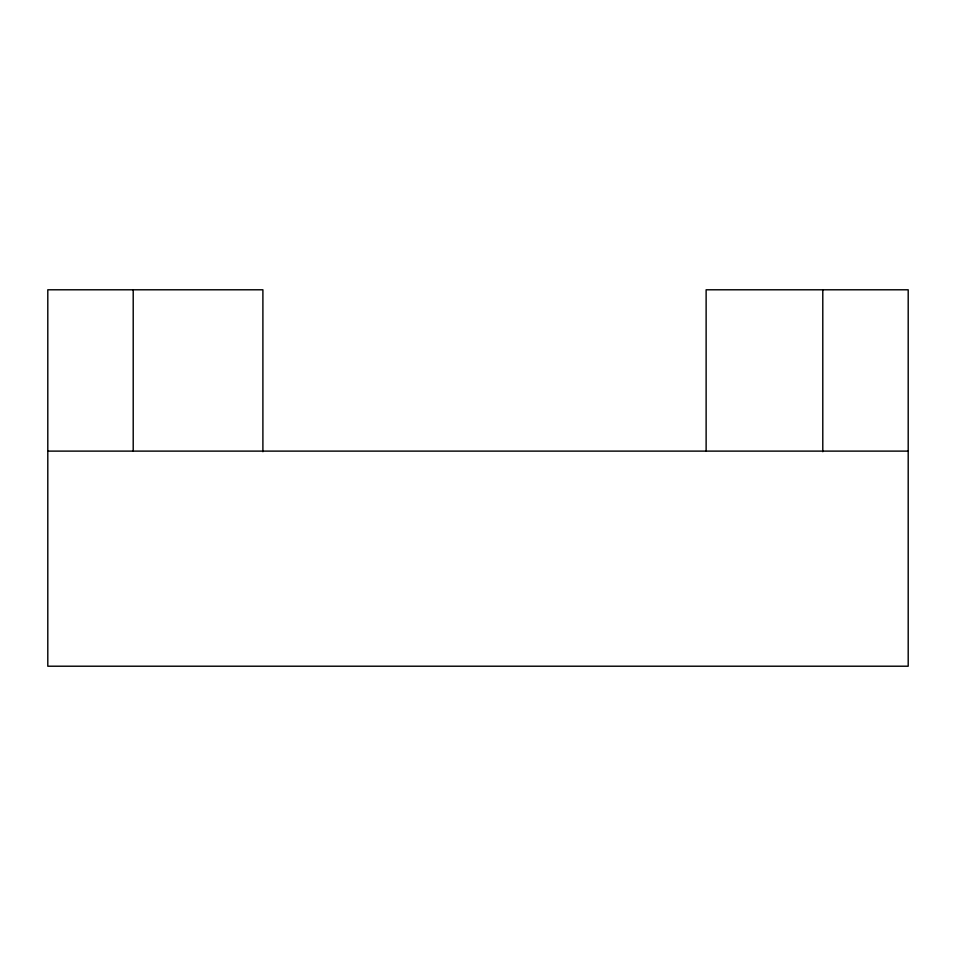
<?xml version="1.0" encoding="UTF-8"?>
<svg xmlns="http://www.w3.org/2000/svg" width="956" height="956" viewBox="0 0 956 956"><rect width="100%" height="100%" fill="white"/><g stroke="black" fill="none" stroke-linecap="round" stroke-linejoin="round"><path stroke-width="1.43" d="M47.8 451.113L908.2 451.113M822.793 289.788L822.793 451.71M706.125 451.113L706.125 289.788L908.2 289.788L908.2 666.213L47.8 666.213L47.8 289.788L262.9 289.788L262.9 451.71M133.207 289.788L133.207 451.113"/></g></svg>
